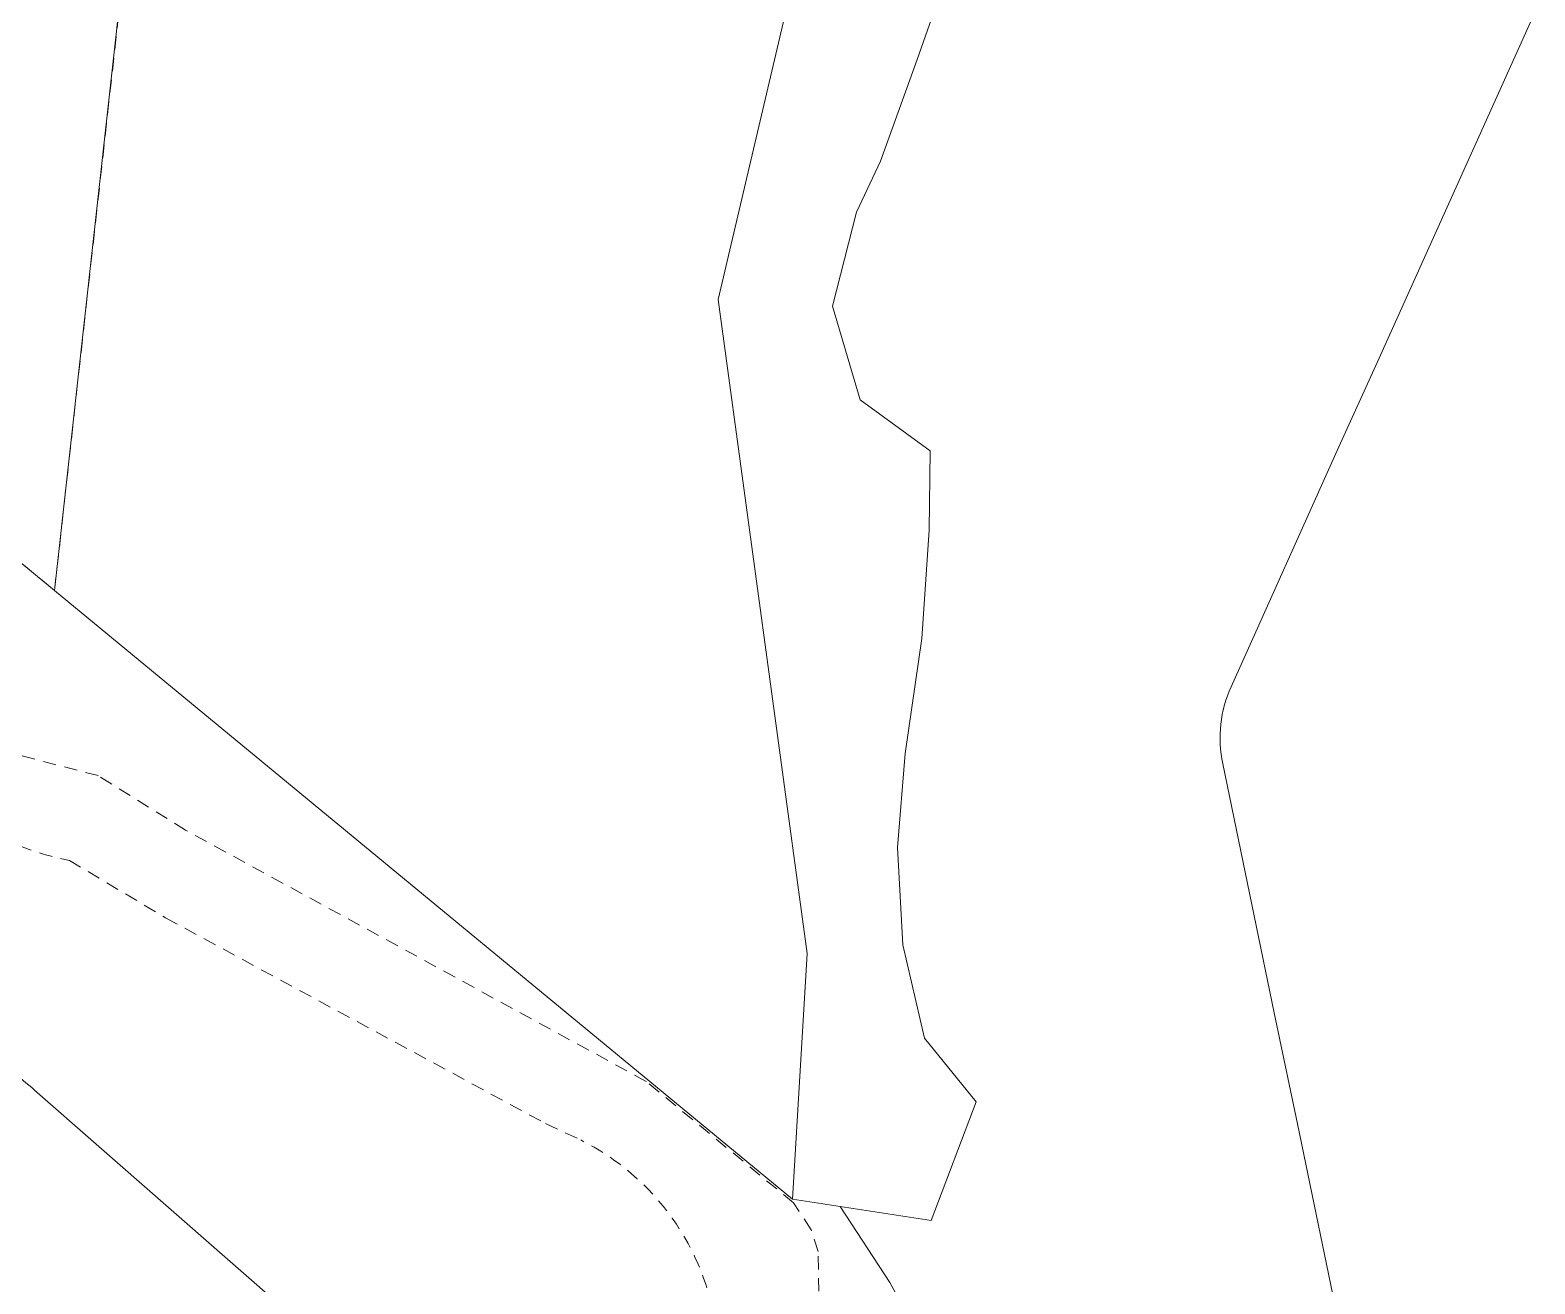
# Model space of a CAD drawing. Header units: metres. Extents: x 302931 to 308644, y 6253878 to 6257414.
# Drawn here: x 307815 to 308160.7, y 6255819.2 to 6256107.2 of the extents above; entities that cross this region are included whole.
import ezdxf

# ---------------------------------------------------------------- set-up
doc = ezdxf.new("R2010")
doc.units = ezdxf.units.M
doc.linetypes.add('Dash', pattern=[5, 3, -2])
doc.layers.add('Cadastre Developer_SP_EXT', color=9, linetype='Continuous', lineweight=5)
doc.layers.add('Cadastre Land Parcels_SP_EXT', color=9, linetype='Continuous', lineweight=5)

msp = doc.modelspace()

# ---------------------------------------------------------------- linework, layer by layer
at = {"layer": 'Cadastre Developer_SP_EXT', "linetype": 'Dash'}
msp.add_lwpolyline([(307789.35, 6256270.91), (307756.9, 6256011.44), (307786.51, 6256006.6), (307820.64, 6255978.49), (307852.36, 6256263.26), (307852.28, 6256263.95), (307789.35, 6256270.91)], close=True, dxfattribs=at)
msp.add_lwpolyline([(307996.79, 6255792.56), (307996.04, 6255826.66), (307994.49, 6255831.65), (307990.4, 6255837.84), (307956.54, 6255865.73), (307850.74, 6255923.44), (307830.66, 6255935.97), (307806.67, 6255942.17)], dxfattribs=at)
msp.add_lwpolyline([(307807.88, 6255921.82, 0.061703), (307824.06, 6255916.49), (307824.06, 6255916.49), (307846.16, 6255903.29), (307933.44, 6255856.04), (307941.52, 6255852.27), (307941.52, 6255852.27, -0.24964), (307972.66, 6255808.6)], format="xyb", dxfattribs=at)
at = {"layer": 'Cadastre Land Parcels_SP_EXT', "linetype": 'Continuous'}
for points in [[(307852.29, 6256263.93), (307820.61, 6255978.48), (307990.19, 6255838.67), (307993.53, 6255895.14), (307973.09, 6256045.3), (308042.89, 6256342.21)], [(308042.89, 6256342.21), (307973.09, 6256045.3), (307993.53, 6255895.14), (307990.19, 6255838.67), (307990.19, 6255838.67), (308022.06, 6255833.76), (308032.37, 6255861.04), (308020.52, 6255875.67), (308015.55, 6255897.07), (308014.26, 6255919.47), (308016.03, 6255941.07), (308019.91, 6255967.46), (308021.57, 6255992.38), (308021.83, 6256010.6), (308005.69, 6256022.29), (307999.38, 6256043.81), (308004.89, 6256065.38), (308010.38, 6256077.12), (308018.83, 6256100.43), (308027.33, 6256124.68)], [(308027.33, 6256124.68), (308018.83, 6256100.43), (308010.38, 6256077.12), (308004.89, 6256065.38), (307999.38, 6256043.81), (308005.69, 6256022.29), (308021.83, 6256010.6), (308021.57, 6255992.38), (308019.91, 6255967.46), (308016.03, 6255941.07), (308014.26, 6255919.47), (308015.55, 6255897.07), (308020.52, 6255875.67), (308032.37, 6255861.04), (308022.06, 6255833.76), (308001.1, 6255836.99), (308012.51, 6255819.5), (308030.26, 6255787.22)], [(308116.22, 6255807.45), (308106.17, 6255855.99), (308106.17, 6255855.99), (308100.83, 6255881.49), (308089, 6255938.67), (308088.79, 6255939.79), (308088.63, 6255940.92), (308088.51, 6255942.05), (308088.43, 6255943.19), (308088.4, 6255944.34), (308088.41, 6255945.48), (308088.47, 6255946.62), (308088.57, 6255947.76), (308088.72, 6255948.88), (308088.91, 6255950), (308089.14, 6255951.11), (308089.42, 6255952.2), (308089.74, 6255953.27), (308090.1, 6255954.33), (308090.5, 6255955.36), (308090.94, 6255956.37), (308115.71, 6256011.49), (308124.54, 6256031.03), (308160.72, 6256111.27)], [(308030.26, 6255787.22), (308012.51, 6255819.5), (308001.1, 6255836.99), (307990.19, 6255838.67), (307820.61, 6255978.49), (307786.51, 6256006.6)], [(307933.64, 6255760.73), (307816.07, 6255863.73), (307815.41, 6255864.3), (307814.75, 6255864.86), (307814.08, 6255865.42), (307813.41, 6255865.97), (307812.74, 6255866.52), (307812.05, 6255867.06), (307811.37, 6255867.59), (307810.68, 6255868.11), (307809.98, 6255868.63), (307809.28, 6255869.15), (307808.58, 6255869.65), (307807.87, 6255870.16), (307807.15, 6255870.65), (307806.43, 6255871.14), (307805.71, 6255871.62), (307804.98, 6255872.09), (307804.25, 6255872.56), (307803.52, 6255873.02), (307802.78, 6255873.47), (307764.67, 6255594.52)], [(307814.75, 6255864.86), (307815.41, 6255864.3), (307816.07, 6255863.73), (307933.64, 6255760.73)]]:
    msp.add_lwpolyline(points, dxfattribs=at)
msp.add_lwpolyline([(307682.7, 6256023.67), (307701.55, 6256020.34), (307756.91, 6256011.45), (307786.51, 6256006.6), (307820.61, 6255978.48), (307852.29, 6256263.93), (307788.85, 6256270.97), (307727.01, 6256277.83), (307711.12, 6256279.8), (307697.62, 6256158.11), (307682.7, 6256023.67)], close=True, dxfattribs=at)

doc.saveas('drawing.dxf')
